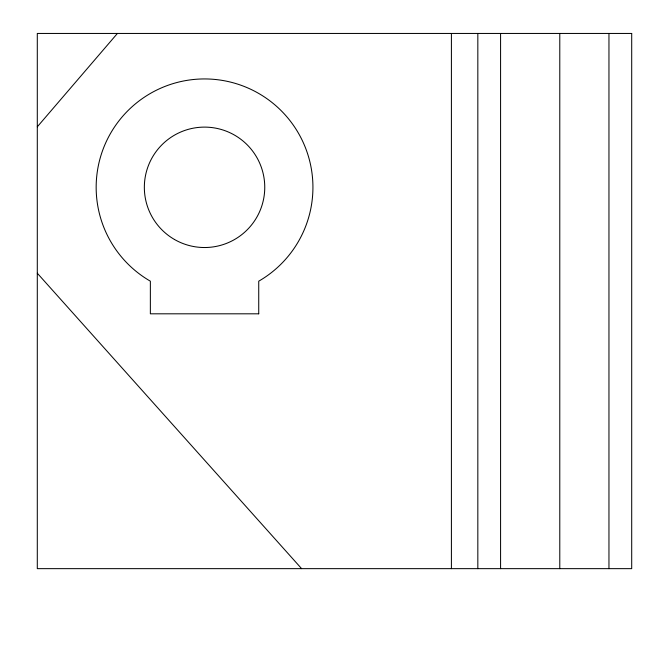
<?xml version="1.0" encoding="UTF-8"?>
<svg xmlns="http://www.w3.org/2000/svg" width="669" height="669" viewBox="0 0 669 669"><rect width="100%" height="100%" fill="white"/><g stroke="black" fill="none" stroke-linecap="round" stroke-linejoin="round"><path stroke-width="1" d="M37.297 126.817L117.41 33.45M37.297 273.211L301.61 568.65M608.957 33.45L608.957 568.65M559.786 33.45L559.786 568.65M500.579 33.45L500.579 568.65M477.833 33.45L477.833 568.65M451.408 33.45L451.408 568.65M631.703 33.45L37.297 33.45L37.297 568.65L631.703 568.65L631.703 33.45M258.736 313.811L150.358 313.811L150.358 281.181A108.378 108.378 0 0 1 121.524 117.652A108.378 108.378 0 0 1 287.57 117.652A108.378 108.378 0 0 1 258.736 281.181L258.736 313.811M174.442 239.46A60.21 60.21 0 0 0 264.757 187.32A60.21 60.21 0 0 0 174.442 135.18A60.21 60.21 0 0 0 174.442 239.46"/></g></svg>
